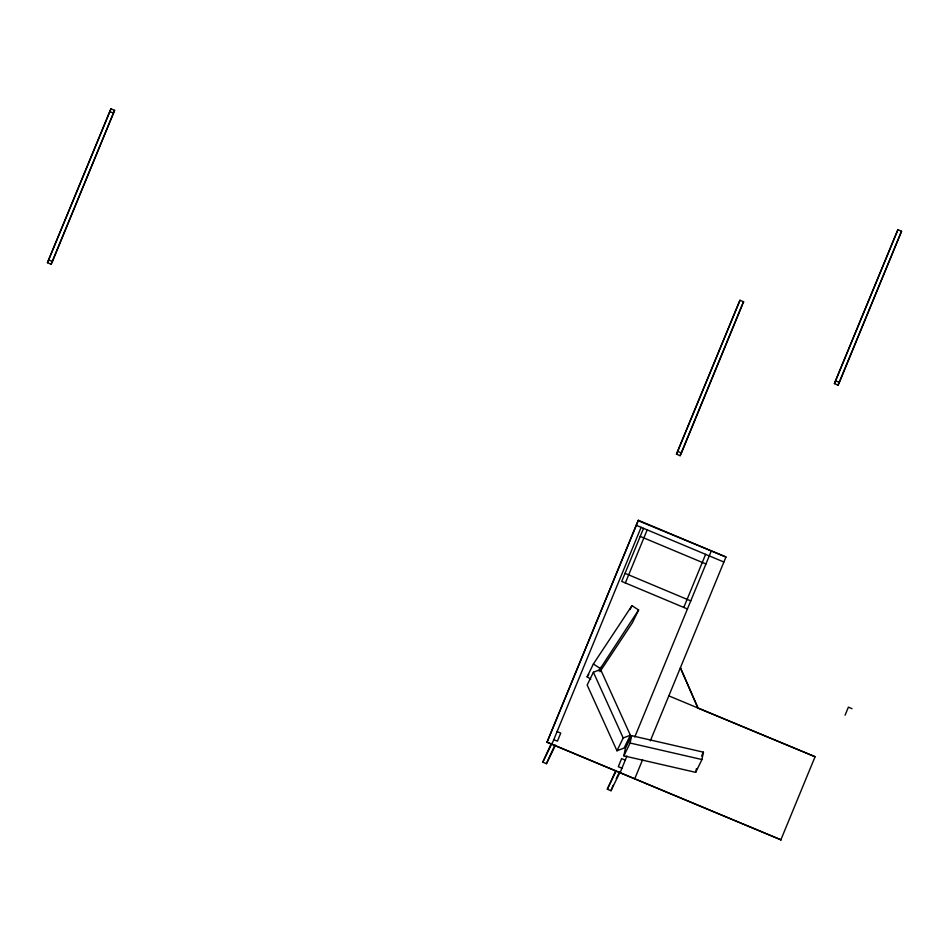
<?xml version="1.0" encoding="UTF-8"?>
<svg xmlns="http://www.w3.org/2000/svg" width="949" height="949" viewBox="0 0 949 949"><rect width="100%" height="100%" fill="white"/><g stroke="black" fill="none" stroke-linecap="round" stroke-linejoin="round"><path stroke-width="1.42" d="M623.873 755.855L625.355 748.488L631.607 735.677L703.434 752.177L701.94 759.544L695.7 772.356L623.873 755.855L630.112 743.031L631.607 735.677M695.7 772.356L696.436 768.678M47.45 262.695L110.95 108.815L114.604 110.345L52.432 261.509L51.104 264.225L47.45 262.695L110.95 108.815M51.104 264.225L114.604 110.345M547.015 742.213L780.908 839.806L547.015 742.213L638.321 520.266L725.961 557.004L650.338 740.813M547.205 741.821L638.321 520.266M555.497 745.143L546.446 763.684L542.792 762.154L551.286 743.482M551.879 744.253L641.109 527.312M546.446 763.684L554.287 746.329M643.541 528.332L621.714 581.417L687.444 608.973M676.471 454.156L739.959 300.264L743.613 301.794L681.441 452.97L680.113 455.686L676.471 454.156L739.959 300.264M625.355 582.947L647.194 529.862M680.113 455.686L742.296 304.522M620.005 772.189L610.966 790.731L607.313 789.2L615.794 770.529M683.79 607.443L705.617 554.358M610.966 790.731L613.173 785.345M620.041 772.83L626.945 756.045M634.786 736.982L711.169 551.274M642.58 759.758L634.845 778.56M698.001 708.203L680.397 667.788L698.037 708.12L815.072 756.721L668.82 695.866M698.191 707.812L697.551 707.444M834.396 383.598L897.896 229.717L901.55 231.248L839.379 382.411L838.05 385.128L834.396 383.598L897.896 229.717M838.05 385.128L901.55 231.248M780.719 840.185L815.072 756.721M845.073 715.214L848.394 707.147L852.036 708.678M742.735 303.609L743.613 301.794M542.792 762.154L551.843 743.613M590.776 679.164L587.123 676.827L593.374 664.015L631.951 605.699L638.618 609.982L632.366 622.793L599.97 671.738M593.398 672.236L587.158 685.048L616.969 750.789L624.122 748.014L630.373 735.202L600.563 669.46L593.398 672.236L623.208 737.978L616.969 750.789M598.783 670.848L638.618 609.982M630.077 609.543L631.951 605.699M607.313 789.2L616.352 770.659M616.221 778.678L618.807 773.376M725.961 557.004L638.131 520.657M701.56 756.021L703.434 752.177M587.123 676.827L588.724 674.395M599.448 667.918L600.551 667.491M623.208 737.978L630.373 735.202M630.112 743.031L701.94 759.544M835.725 380.881L839.379 382.411M109.621 111.531L113.275 113.061M677.788 451.427L681.441 452.97M48.779 259.979L52.432 261.509M636.233 525.272L723.873 562.01M640.219 536.41L705.949 563.967M625.035 573.338L690.765 600.895M557.099 731.56L560.752 733.091L557.431 741.169L553.777 739.639M625.261 760.137L621.619 758.607L618.297 766.685L621.939 768.216M593.374 664.015L600.029 668.286"/></g></svg>
